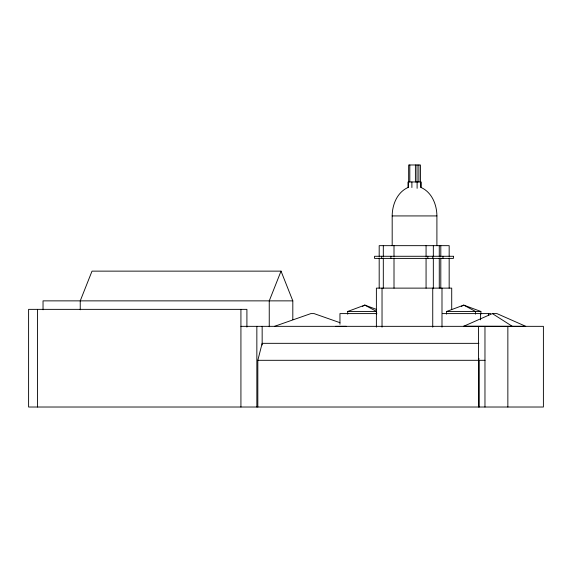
<?xml version="1.0" encoding="UTF-8"?>
<svg xmlns="http://www.w3.org/2000/svg" width="572" height="572" viewBox="0 0 572 572"><rect width="100%" height="100%" fill="white"/><g stroke="black" fill="none" stroke-linecap="round" stroke-linejoin="round"><path stroke-width="0.86" d="M392.185 245.66L392.185 215.93C392.22 204.847 397.061 192.578 407.629 187.666M257.822 407.021L257.822 360.31L262.155 343.329L478.893 343.35M479.036 358.615L478.557 360.31L257.822 360.31M80.237 309.781L80.237 300.865L92.02 271.135L281.031 271.135L269.248 300.865L269.248 326.734M461.389 306.385L463.735 305.112L480.895 311.475L480.895 314.157M362.476 306.385L364.822 305.112L376.598 311.475L376.598 314.157M463.527 326.34L492.385 313.599L496.911 313.599L525.775 326.333L463.72 326.24M347.683 314.157L347.683 311.475L364.814 305.112M446.582 314.157L446.582 311.475L463.72 305.112L475.539 311.475L475.539 314.157M274.51 326.34L310.861 313.599L314.064 313.599L339.868 322.651M335.535 326.34L346.289 326.326M392.185 215.93L436.901 215.93L436.901 245.66M292.814 319.598L292.814 300.865L43.036 300.865L43.036 309.781M347.683 311.475L376.598 311.475M446.582 311.475L480.895 311.475M376.862 313.599L339.954 313.599L339.954 324.281M442.649 313.599L490.662 313.599M240.926 326.34L543.4 326.34L543.4 407.021L28.6 407.021L28.6 309.359L246.911 309.359L246.911 327.113M485.056 360.31L479.236 360.31L479.236 407.021M364.879 305.112L376.319 309.359M421.45 187.666C432.017 192.578 436.865 204.847 436.901 215.93M492.385 313.599L512.319 326.34M281.031 271.135L292.814 300.865M507.857 326.34L507.857 407.021M488.409 313.599L488.409 315.379M484.97 326.34L484.97 407.021M480.594 313.599L480.594 319.834M478.557 326.34L478.557 407.021M451.716 309.416L451.716 288.124L376.383 288.124L376.383 327.163M449.17 256.277L449.17 245.66L379.186 245.66L379.186 256.277M449.17 258.043L449.17 288.124M442.971 256.277L442.971 258.401M441.992 288.124L441.992 327.163M440.805 245.66L440.805 256.277M440.805 258.043L440.805 288.124M439.275 245.66L439.275 256.277M439.275 258.043L439.275 288.124M433.333 245.66L433.333 256.277M433.333 258.043L433.333 288.124M432.739 256.277L432.739 258.401M432.739 288.124L432.739 327.163M427.813 256.277L427.813 258.401M426.068 245.66L426.068 256.277M426.068 258.043L426.068 288.124M420.978 187.537L420.978 181.96L408.193 181.96L408.193 187.537M420.892 181.96L420.892 187.537M420.42 181.96L420.42 164.979L408.658 164.979L408.658 181.96M418.89 164.979L418.89 181.96M417.11 181.96L417.11 188.331M417.024 164.979L417.024 181.96M415.408 164.979L415.408 181.96M411.89 181.96L411.89 187.537M409.809 164.979L409.809 181.96M408.236 181.96L408.236 187.537M394.008 245.66L394.008 256.277M394.008 258.043L394.008 288.124M390.869 256.277L390.869 258.401M383.312 245.66L383.312 256.277M383.312 258.043L383.312 288.124M382.032 288.124L382.032 327.163M381.696 256.277L381.696 258.401M379.186 258.043L379.186 288.124M262.155 326.34L262.155 345.023M256.849 326.34L256.849 407.021M240.926 309.359L240.926 407.021M37.43 309.359L37.43 407.021M453.417 256.277L374.56 256.277L374.56 258.401L453.417 258.401L453.417 256.277"/></g></svg>
